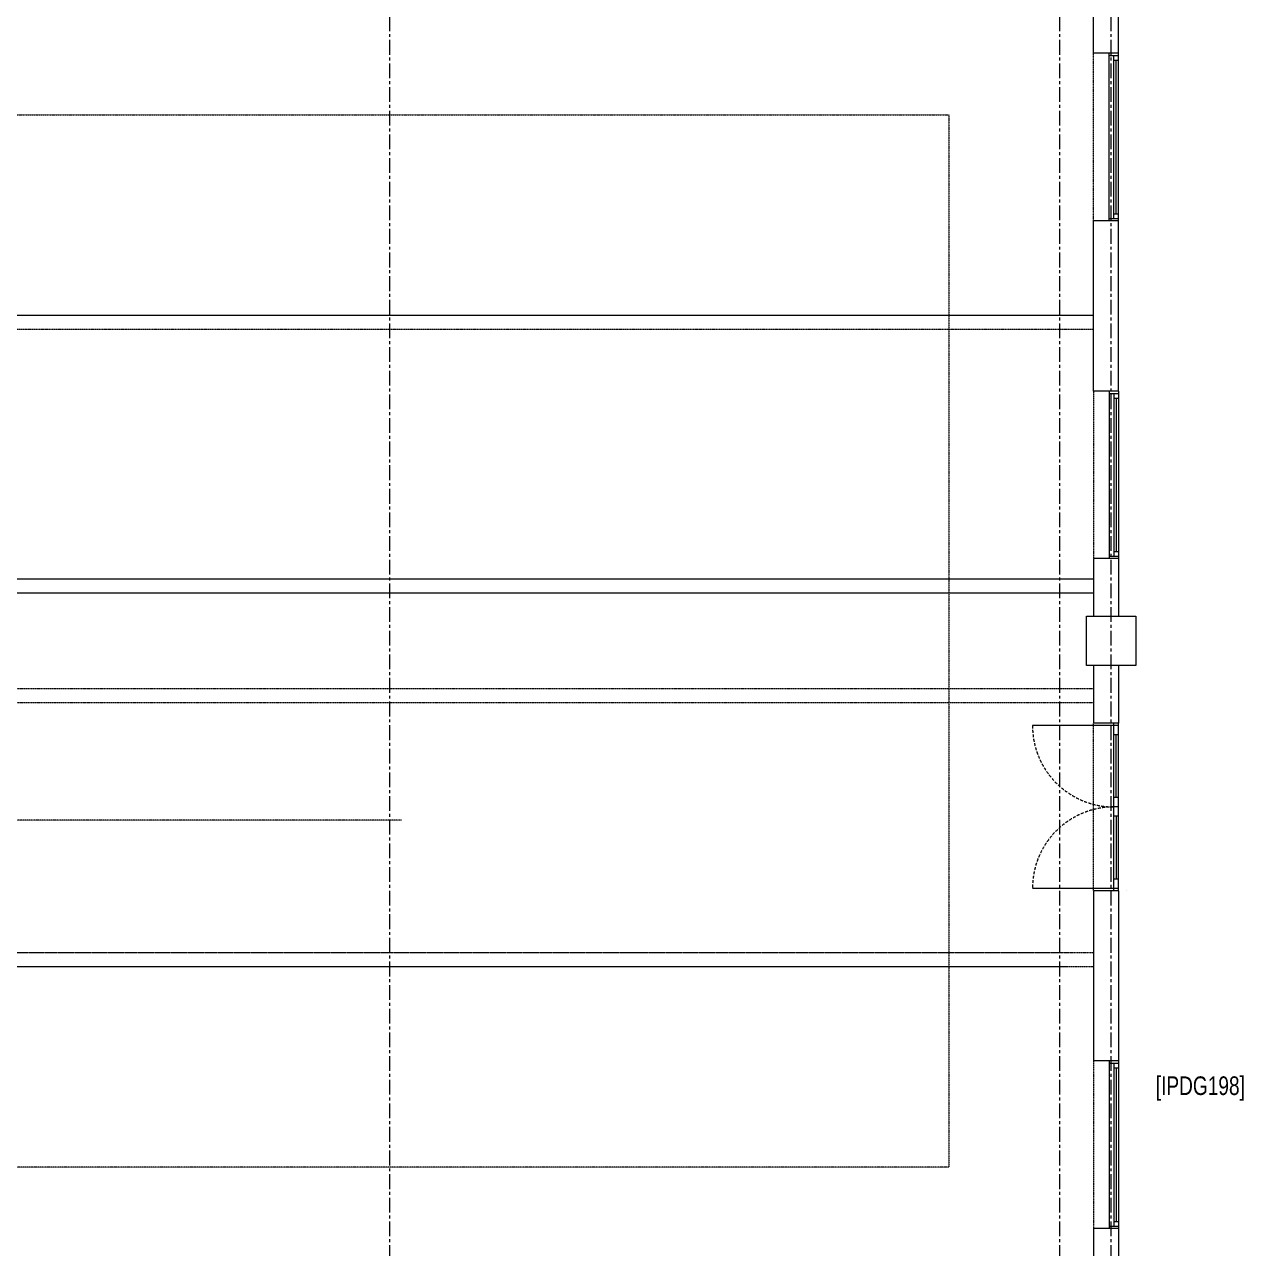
# Model space of a CAD drawing. Header units: millimetres. Extents: x 26027 to 581921, y 7230 to 233891.
# Drawn here: x 512874 to 525971, y 143014 to 156170 of the extents above; entities that cross this region are included whole.
import ezdxf

# ---------------------------------------------------------------- set-up
doc = ezdxf.new("R2010")
doc.units = ezdxf.units.MM
doc.header["$LTSCALE"] = 5
for name, pattern in [('CENTER', [50.8, 31.75, -6.35, 6.35, -6.35]), ('HIDDEN', [9.525, 6.35, -3.175]), ('HIDDEN2', [0.1875, 0.125, -0.0625])]:
    doc.linetypes.add(name, pattern=pattern)
for name, color, linetype, lineweight in [('72_EGR_BASE_TEXT', 252, 'Continuous', 5), ('Aluminum', 252, 'Continuous', 5), ('Proj', 252, 'HIDDEN2', 5), ('Structure', 252, 'Continuous', 5), ('Walls', 252, 'Continuous', 5)]:
    doc.layers.add(name, color=color, linetype=linetype, lineweight=lineweight)
doc.layers.add('axes', color=252, linetype='Continuous')
doc.styles.add('X3G_ENTITY_2587EA', font='swisscl.ttf', dxfattribs={"height": 200})

msp = doc.modelspace()

# ---------------------------------------------------------------- linework, layer by layer
at = {"layer": 'Aluminum'}
for p, q in [((524528.8, 154060.3, 0), (524528.8, 155860.3, 0)), ((524528.8, 155835.3, 0), (524628.8, 155835.3, 0)), ((524578.8, 154085.3, 0), (524578.8, 155835.3, 0)), ((524578.8, 155785.3, 0), (524628.8, 155785.3, 0)), ((524603.8, 154135.3, 0), (524603.8, 155785.3, 0)), ((524628.8, 154060.3, 0), (524628.8, 155860.3, 0)), ((524528.8, 154085.3, 0), (524628.8, 154085.3, 0)), ((524578.8, 154135.3, 0), (524628.8, 154135.3, 0)), ((524528.8, 152230.3, 0), (524528.8, 150430.3, 0)), ((524628.8, 152230.3, 0), (524628.8, 150430.3, 0)), ((524528.8, 152205.3, 0), (524628.8, 152205.3, 0)), ((524578.8, 152205.3, 0), (524578.8, 150455.3, 0)), ((524578.8, 152155.3, 0), (524628.8, 152155.3, 0)), ((524603.8, 152155.3, 0), (524603.8, 150505.3, 0)), ((524528.8, 150455.3, 0), (524628.8, 150455.3, 0)), ((524578.8, 150505.3, 0), (524628.8, 150505.3, 0)), ((524578.8, 148635.3, 0), (523703.8, 148635.3, 0)), ((524578.8, 146860.3, 0), (524578.8, 148660.3, 0)), ((524628.8, 148635.3, 0), (524578.8, 148635.3, 0)), ((524628.8, 148535.3, 0), (524578.8, 148535.3, 0)), ((524603.8, 147860.3, 0), (524603.8, 148535.3, 0)), ((524628.8, 146860.3, 0), (524628.8, 148660.3, 0)), ((524629.8, 147860.3, 0), (524579.8, 147860.3, 0)), ((524629.8, 147760.3, 0), (524579.8, 147760.3, 0)), ((524629.8, 147660.3, 0), (524579.8, 147660.3, 0)), ((524603.8, 147660.3, 0), (524603.8, 146985.3, 0)), ((524628.8, 146985.3, 0), (524578.8, 146985.3, 0)), ((524578.8, 146885.3, 0), (523703.8, 146885.3, 0)), ((524628.8, 146885.3, 0), (524578.8, 146885.3, 0)), ((524528.8, 145030.3, 0), (524528.8, 143230.3, 0)), ((524528.8, 145005.3, 0), (524628.8, 145005.3, 0)), ((524578.8, 145005.3, 0), (524578.8, 143255.3, 0)), ((524628.8, 145030.3, 0), (524628.8, 143230.3, 0)), ((524578.8, 144955.3, 0), (524628.8, 144955.3, 0)), ((524603.8, 144955.3, 0), (524603.8, 143305.3, 0)), ((524578.8, 143305.3, 0), (524628.8, 143305.3, 0)), ((524528.8, 143255.3, 0), (524628.8, 143255.3, 0))]:
    msp.add_line(p, q, dxfattribs=at)
at = {"layer": 'Aluminum', "linetype": 'HIDDEN'}
for centre, start, end in [((524578.8, 148635.3, 0), 180, 270), ((524578.8, 146885.3, 0), 90, 180)]:
    msp.add_arc(centre, 875, start, end, dxfattribs=at)
at = {"layer": 'axes', "linetype": 'CENTER', "lineweight": 0}
for p, q in [((516798.8, 120285.6, 0), (516798.8, 205820.3, 0)), ((523998.8, 120285.6, 0), (523998.8, 205820.3, 0)), ((524548.8, 120285.6, 0), (524548.8, 205820.3, 0))]:
    msp.add_line(p, q, dxfattribs=at)
at = {"layer": 'Proj'}
for p, q in [((524358.8, 154060.3, 0), (524358.8, 155860.3, 0)), ((499338.8, 153045.3, 0), (524358.8, 153045.3, 0)), ((499351.7, 153045.3, 0), (524358.8, 153045.3, 0)), ((499488.8, 152895.3, 0), (524358.8, 152895.3, 0)), ((524358.8, 152230.3, 0), (524358.8, 150430.3, 0)), ((503088.8, 150210.3, 0), (524358.8, 150210.3, 0)), ((503101.7, 150210.3, 0), (524358.8, 150210.3, 0)), ((503238.8, 150060.3, 0), (524358.8, 150060.3, 0)), ((503251.7, 150060.3, 0), (524358.8, 150060.3, 0)), ((524358.8, 149030.3, 0), (503238.8, 149030.3, 0)), ((524358.8, 149030.3, 0), (503251.7, 149030.3, 0)), ((524358.8, 148880.3, 0), (503088.8, 148880.3, 0)), ((524358.8, 148880.3, 0), (503101.7, 148880.3, 0)), ((524358.8, 146860.3, 0), (524358.8, 148660.3, 0)), ((516925.7, 147617.6, 0), (505552.2, 147617.6, 0)), ((505926.5, 146195.3, 0), (524073.8, 146195.3, 0)), ((505939.5, 146195.3, 0), (524358.8, 146195.3, 0)), ((506070.5, 146045.3, 0), (524073.8, 146045.3, 0)), ((506083.4, 146045.3, 0), (524358.8, 146045.3, 0)), ((524358.8, 145030.3, 0), (524358.8, 143230.3, 0))]:
    msp.add_line(p, q, dxfattribs=at)
at = {"layer": 'Proj', "elevation": 0}
msp.add_lwpolyline([(522806.7, 155200.3), (522806.7, 143890.3), (481830.1, 143890.3), (481830.1, 155200.3)], close=True, dxfattribs=at)
at = {"layer": 'Structure', "elevation": 0}
msp.add_lwpolyline([(524283.8, 149810.3), (524813.8, 149810.3), (524813.8, 149280.3), (524283.8, 149280.3)], close=True, dxfattribs=at)
at = {"layer": 'Walls'}
for p, q in [((524358.8, 155860.3, 0), (524358.8, 156480.3, 0)), ((524628.8, 155860.3, 0), (524628.8, 156480.3, 0)), ((524628.8, 155860.3, 0), (524358.8, 155860.3, 0)), ((524358.8, 152230.3, 0), (524358.8, 154060.3, 0)), ((524628.8, 154060.3, 0), (524358.8, 154060.3, 0)), ((524628.8, 152230.3, 0), (524628.8, 154060.3, 0)), ((524628.8, 152230.3, 0), (524358.8, 152230.3, 0)), ((524358.8, 150430.3, 0), (524358.8, 149810.3, 0)), ((524628.8, 150430.3, 0), (524358.8, 150430.3, 0)), ((524628.8, 150430.3, 0), (524628.8, 149810.3, 0)), ((524358.8, 149280.3, 0), (524358.8, 148660.3, 0)), ((524628.8, 149280.3, 0), (524628.8, 148660.3, 0)), ((524628.8, 148660.3, 0), (524358.8, 148660.3, 0)), ((524358.8, 146860.3, 0), (524358.8, 145030.3, 0)), ((524628.8, 146860.3, 0), (524358.8, 146860.3, 0)), ((524628.8, 146860.3, 0), (524628.8, 145030.3, 0)), ((524628.8, 145030.3, 0), (524358.8, 145030.3, 0)), ((524358.8, 143230.3, 0), (524358.8, 142610.3, 0)), ((524628.8, 143230.3, 0), (524358.8, 143230.3, 0)), ((524628.8, 143230.3, 0), (524628.8, 142610.3, 0))]:
    msp.add_line(p, q, dxfattribs=at)
at = {"layer": 'Walls', "elevation": 0}
msp.add_lwpolyline([(524718.8, 146860.3), (524718.8, 146860.3)], dxfattribs=at)

# ---------------------------------------------------------------- texts
at = {"layer": '72_EGR_BASE_TEXT', "insert": (525507.1, 144864.2), "char_height": 200, "attachment_point": 2, "style": 'X3G_ENTITY_2587EA'}
msp.add_mtext('[IPDG198]', dxfattribs=at)

doc.saveas('drawing.dxf')
